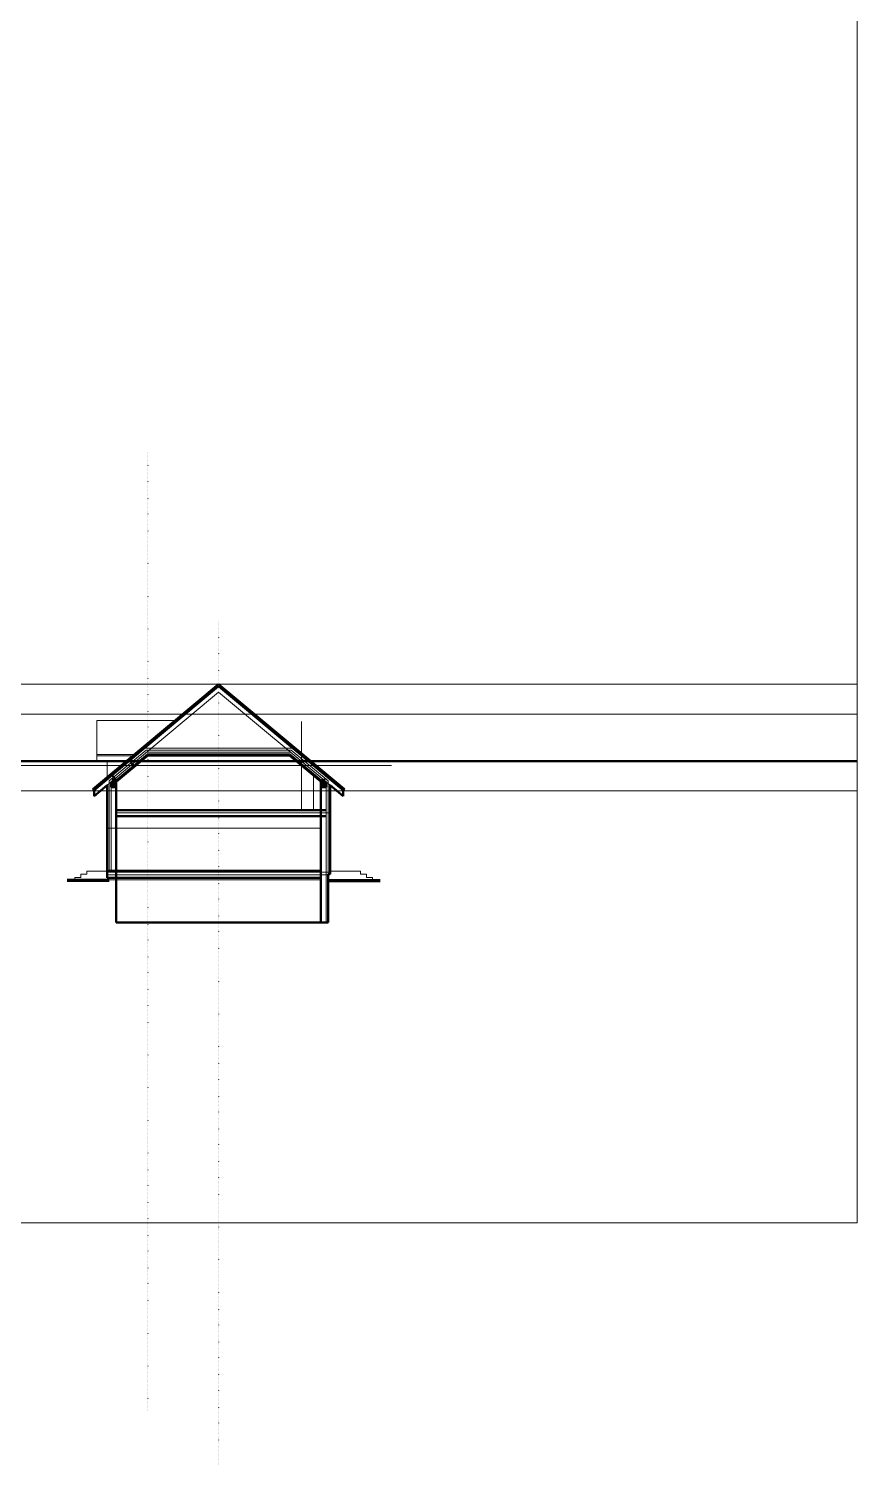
# Model space of a CAD drawing. Header units: millimetres. Extents: x -1610 to 9137, y -5783 to 6358.
# Drawn here: x 5048 to 9137, y -5783 to 1308 of the extents above; entities that cross this region are included whole.
import ezdxf

# ---------------------------------------------------------------- set-up
doc = ezdxf.new("R2010")
doc.units = ezdxf.units.MM
doc.linetypes.add('DOT', pattern=[6.35, 0, -6.35])
for name, color, linetype, lineweight in [('A-murowane', 6, 'Continuous', 50), ('A-schody', 2, 'Continuous', 0), ('A-stolarka', 1, 'Continuous', 5), ('A-w.ocieplenie', 4, 'BATTING', 5), ('A-wykończenie', 4, 'Continuous', 5), ('A17_OPIS_WARSTW', 32, 'Continuous', 9), ('B-linia przekrojowa', 40, 'DOT', 30), ('B-materiały', 9, 'Continuous', 0)]:
    doc.layers.add(name, color=color, linetype=linetype, lineweight=lineweight)
doc.linetypes.add('BATTING', pattern='A,0.00254,-2.54,[134,ltypeshp.shx,S=2.54,R=0,X=-2.54,Y=0],-5.08,[134,ltypeshp.shx,S=2.54,R=180,X=2.54,Y=0],-2.54', length=10.16254)
pattern_1 = [(315, (2481.894, 858.0825), (3.535534, 3.535534), []), (315, (2481.894, 854.5575), (3.535534, 3.535534), [5, -2.5])]

# ---------------------------------------------------------------- blocks, each defined once
blk = doc.blocks.new('A$C2C892FF1')
at = {"layer": 'A-wykończenie'}
for p, q in [((-14, 7), (0, -7)), ((-14, -7), (0, 7))]:
    blk.add_line(p, q, dxfattribs=at)
blk.add_lwpolyline([(-14, -7), (0, -7), (0, 7), (-14, 7)], close=True, dxfattribs=at)

msp = doc.modelspace()

# ---------------------------------------------------------------- hatches: boundary and pattern name
at = {"layer": 'B-materiały'}
h = msp.add_hatch(dxfattribs=at)
h.set_pattern_fill('JIS_STN_1E', color=256, scale=5, angle=-90)
h.set_pattern_definition(pattern_1)
h.paths.add_polyline_path([(5480.56, -2410.24), (5455.56, -2410.24), (5455.56, -2435.24), (5480.56, -2435.24)])
h = msp.add_hatch(dxfattribs=at)
h.set_pattern_fill('JIS_STN_1E', color=256, scale=5, angle=-90)
h.set_pattern_definition(pattern_1)
h.paths.add_polyline_path([(6490.56, -2410.24), (6515.56, -2410.24), (6515.56, -2435.24), (6490.56, -2435.24)])

# ---------------------------------------------------------------- linework, layer by layer
at = {"layer": 'A-murowane'}
for p, q in [((5985.56, -1927.26), (5364.94, -2446.49)), ((5985.56, -1927.26), (6606.18, -2446.49)), ((9137.27, -2307.77), (-1610.41, -2307.77)), ((5636.54, -2279.24), (5479.96, -2410.24)), ((5540.94, -2299.24), (5570.46, -2334.52)), ((5985.56, -2279.24), (5636.54, -2279.24)), ((5985.56, -2279.24), (6334.58, -2279.24)), ((6334.58, -2279.24), (6491.16, -2410.24)), ((5454.77, -2371.56), (5484.29, -2406.84)), ((5480.56, -3104.24), (5480.56, -2410.24)), ((6490.56, -3104.24), (6490.56, -2410.24)), ((5371.35, -2454.16), (5364.94, -2446.49)), ((5435.56, -2426.52), (5371.35, -2480.24)), ((5371.35, -2480.24), (5371.35, -2454.16)), ((5435.56, -2884.24), (5435.56, -2426.52)), ((6535.56, -2866.24), (6535.56, -2426.52)), ((6535.56, -2426.52), (6599.77, -2480.24)), ((6599.77, -2454.16), (6606.18, -2446.49)), ((6599.77, -2480.24), (6599.77, -2454.16)), ((6515.56, -2549.24), (5480.56, -2549.24)), ((6515.56, -2579.24), (5480.56, -2579.24)), ((6490.56, -2849.24), (5435.56, -2849.24)), ((6490.56, -2884.24), (5435.56, -2884.24)), ((6525.56, -2866.24), (6535.56, -2866.24)), ((6525.56, -3104.24), (6525.56, -2866.24)), ((6525.56, -3104.24), (5480.56, -3104.24))]:
    msp.add_line(p, q, dxfattribs=at)
at = {"layer": 'A-murowane', "lineweight": 100}
for p, q in [((5445.56, -2896.24), (5238.47, -2896.24)), ((6525.56, -2896.24), (6782.65, -2896.24))]:
    msp.add_line(p, q, dxfattribs=at)
at = {"layer": 'A-murowane'}
for points in [[(5480.56, -2410.24), (5455.56, -2410.24), (5455.56, -2435.24), (5480.56, -2435.24)], [(6490.56, -2410.24), (6515.56, -2410.24), (6515.56, -2435.24), (6490.56, -2435.24)]]:
    msp.add_lwpolyline(points, close=True, dxfattribs=at)
at = {"layer": 'A-schody'}
for p, q in [((9137.27, -1927.26), (-1610.41, -1927.26)), ((9137.27, -2076.49), (-1610.41, -2076.49)), ((6393.87, -2549.24), (6393.87, -2112.47)), ((5479.96, -2410.24), (5570.46, -2334.52)), ((5570.46, -2334.52), (5540.94, -2299.24)), ((6453.5, -2549.24), (6453.5, -2378.73)), ((6490.56, -2639.24), (5435.56, -2639.24)), ((6490.56, -2894.24), (5435.56, -2894.24))]:
    msp.add_line(p, q, dxfattribs=at)
at = {"layer": 'A-stolarka'}
msp.add_line((6839.37, -2329.24), (2594.43, -2329.24), dxfattribs=at)
at = {"layer": 'A-w.ocieplenie'}
for p, q in [((5627.1, -2253.24), (5445.56, -2405.12)), ((6344.02, -2253.24), (5627.1, -2253.24)), ((6344.02, -2253.24), (6525.56, -2405.12)), ((5633.63, -2271.24), (5467.49, -2410.24)), ((5633.63, -2271.24), (6337.49, -2271.24)), ((6337.49, -2271.24), (6503.63, -2410.24)), ((5445.56, -2849.24), (5445.56, -2405.12)), ((6525.56, -2868.24), (6525.56, -2405.12))]:
    msp.add_line(p, q, dxfattribs=at)
at = {"layer": 'A-wykończenie'}
for p, q in [((5985.56, -1930.52), (5366.54, -2448.41)), ((5985.56, -1937.04), (5369.75, -2452.25)), ((5985.56, -1940.3), (5371.35, -2454.16)), ((5985.56, -1966.38), (5435.56, -2426.52)), ((5985.56, -1930.52), (6604.58, -2448.41)), ((5985.56, -1937.04), (6601.37, -2452.25)), ((5985.56, -1940.3), (6599.77, -2454.16)), ((5985.56, -1966.38), (6535.56, -2426.52)), ((5985.56, -2243.24), (5623.47, -2243.24)), ((5985.56, -2263.24), (5630.73, -2263.24)), ((5985.56, -2243.24), (6347.66, -2243.24)), ((5985.56, -2263.24), (6340.39, -2263.24)), ((5384.94, -2274.77), (5570.19, -2274.77)), ((5384.94, -2281.77), (5561.82, -2281.77)), ((5384.94, -2307.77), (5530.75, -2307.77)), ((5455.56, -2849.24), (5455.56, -2409.79)), ((6515.56, -3104.24), (6515.56, -2409.79)), ((3906.32, -2454.16), (9137.27, -2454.16))]:
    msp.add_line(p, q, dxfattribs=at)
for points in [[(5771.33, -2106.49), (5384.94, -2106.49), (5384.94, -2307.77), (5435.56, -2307.77), (5435.56, -2387.41)], [(5435.56, -2851.24), (5335.56, -2851.24), (5335.56, -2866.24), (5305.56, -2866.24), (5305.56, -2881.24), (5275.56, -2881.24), (5275.56, -2896.24)], [(6535.56, -2851.24), (6685.56, -2851.24), (6685.56, -2866.24), (6715.56, -2866.24), (6715.56, -2881.24), (6745.56, -2881.24), (6745.56, -2896.24)]]:
    msp.add_lwpolyline(points, dxfattribs=at)
at = {"layer": 'A17_OPIS_WARSTW'}
msp.add_lwpolyline([(-1610.41, 6358.34), (9137.27, 6358.34), (9137.27, -4586.49), (-1610.41, -4586.49)], close=True, dxfattribs=at)
at = {"layer": 'B-linia przekrojowa'}
for p, q in [((5636.54, -784.56), (5636.54, -5513.14)), ((5985.56, -1620.65), (5985.56, -5783.14))]:
    msp.add_line(p, q, dxfattribs=at)
at = {"layer": 'B-materiały'}
for p, q in [((6535.56, -2563.24), (5480.56, -2563.24)), ((6535.56, -2856.24), (5435.56, -2856.24)), ((6535.56, -2868.24), (5435.56, -2868.24))]:
    msp.add_line(p, q, dxfattribs=at)

# ---------------------------------------------------------------- block references
at = {"layer": 'A-schody', "ltscale": 0.8, "rotation": 270}
msp.add_blockref('A$C2C892FF1', (5468.06, -2410.24), dxfattribs=at)
at = {"layer": 'A-schody', "ltscale": 0.8, "xscale": -1, "rotation": 90}
msp.add_blockref('A$C2C892FF1', (6503.06, -2410.24), dxfattribs=at)

doc.saveas('drawing.dxf')
